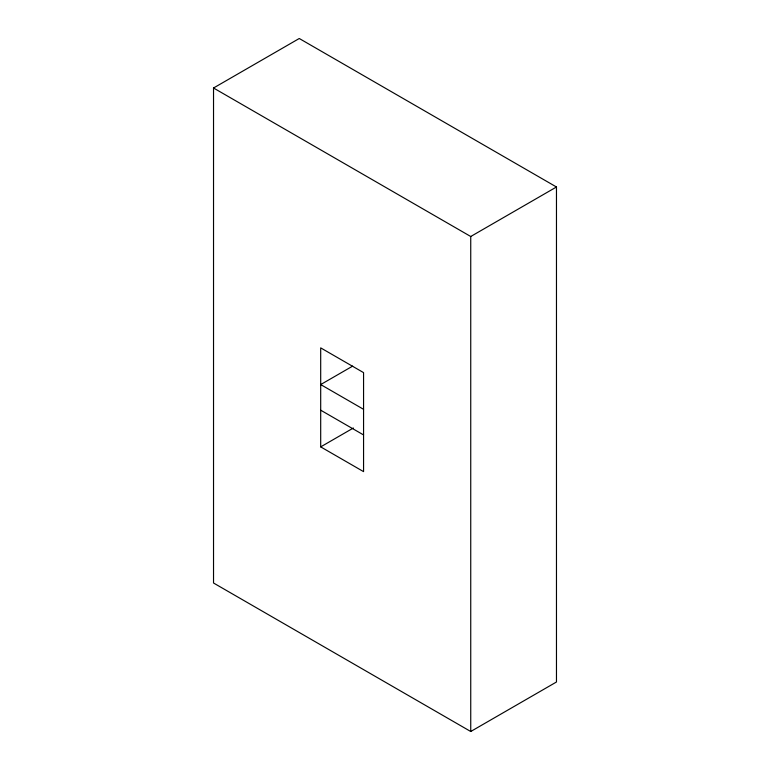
<?xml version="1.0" encoding="UTF-8"?>
<svg xmlns="http://www.w3.org/2000/svg" width="770" height="770" viewBox="0 0 770 770"><rect width="100%" height="100%" fill="white"/><g stroke="black" fill="none" stroke-linecap="round" stroke-linejoin="round"><path stroke-width="1.16" d="M213.531 88.001L299.261 38.5L556.469 186.995L556.469 681.999L470.74 731.5L213.531 583.005L213.531 88.001L470.74 236.496L556.469 186.995M352.66 366.116L320.695 384.567L363.565 409.313M320.695 446.879L363.565 471.625L363.565 372.622L320.695 347.876L320.695 446.879L353.363 428.014M320.695 410.189L363.565 434.935M470.74 236.496L470.74 731.5"/></g></svg>
